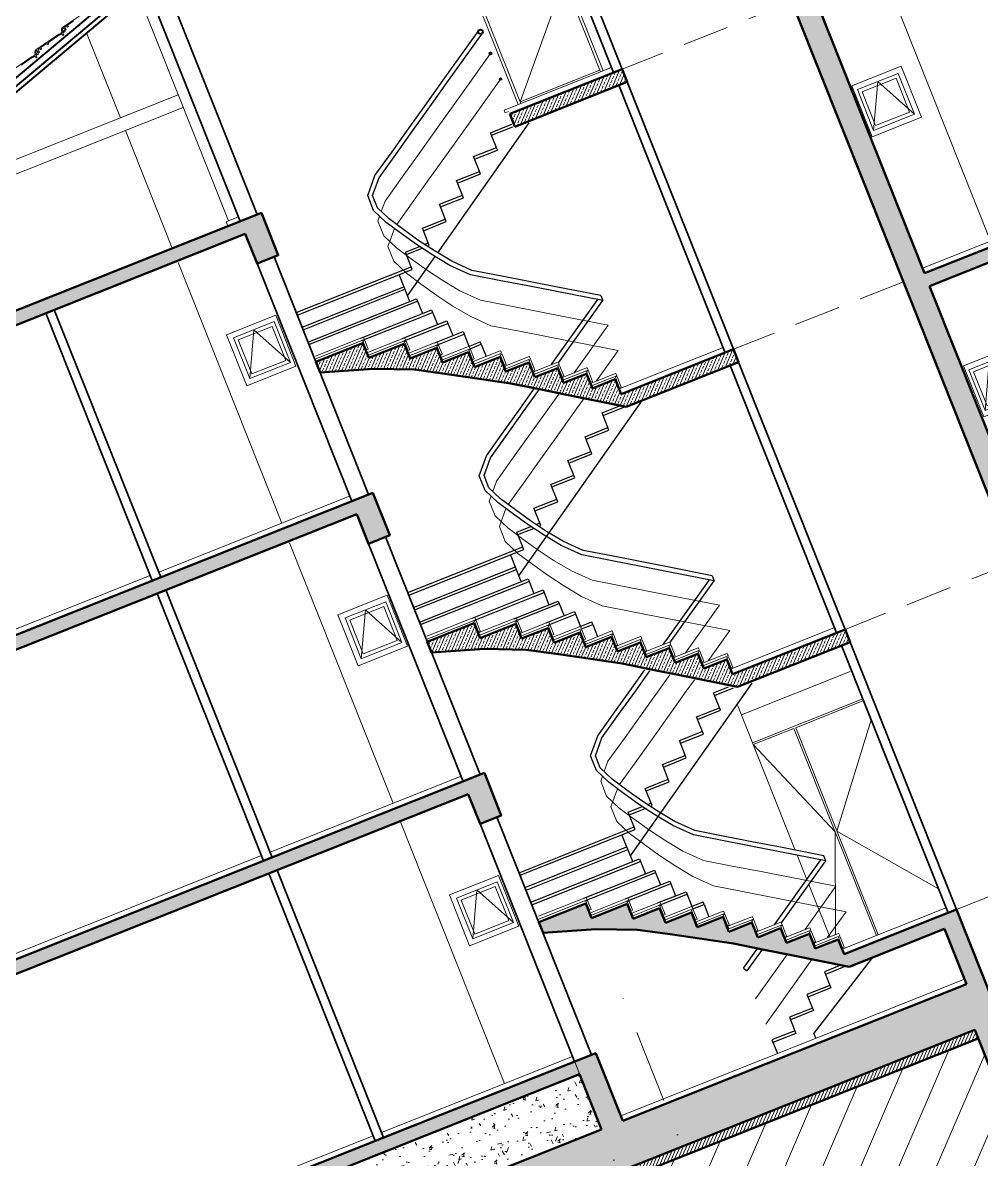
# Model space of a CAD drawing. Header units: millimetres. Extents: x 1811019 to 3717122, y -501178 to -243171.
# Drawn here: x 1822724.5 to 1822986.8, y -243808.8 to -243497.8 of the extents above; entities that cross this region are included whole.
import ezdxf

# ---------------------------------------------------------------- set-up
doc = ezdxf.new("R2010")
doc.units = ezdxf.units.MM
for name, pattern in [('aks line', [0.4001, 0.2, -0.1, 0.0001, -0.1]), ('izdüşüm ön', [9.525, 6.35, -3.175]), ('su yalıtım', [30, 12, -18])]:
    doc.linetypes.add(name, pattern=pattern)
for name, color, linetype, lineweight in [('a_aks_line', 251, 'aks line', 13), ('a_ba', 6, 'Continuous', 50), ('a_doğrama', 251, 'Continuous', 20), ('a_duvar', 255, 'Continuous', 35), ('a_görünüş', 32, 'Continuous', 25), ('a_görünüş_ince', 8, 'Continuous', 20), ('a_görünüş_kalın', 20, 'Continuous', 40), ('a_hatch_ba', 252, 'Continuous', 13), ('a_hatch_misc', 251, 'Continuous', 15), ('a_izdüşüm_ön', 6, 'izdüşüm ön', 9), ('a_kaplama', 40, 'Continuous', 15), ('a_not_malzeme_text', 252, 'Continuous', 5), ('a_not_misc', 144, 'Continuous', 5), ('a_yalıtım_su', 7, 'su yalıtım', 13)]:
    doc.layers.add(name, color=color, linetype=linetype, lineweight=lineweight)
pattern_1 = [(45, (-491373.7089, 61297.3185), (-1.122532015, 1.122532015), []), (45, (-491372.5864, 61297.3185), (-1.122532015, 1.122532015), [0.79375, -0.396875])]

# ---------------------------------------------------------------- blocks, each defined once
blk = doc.blocks.new('kesit_2_c_blok')
at = {"layer": 'a_ba'}
for p, q in [((-1390, 0), (-2080, 0)), ((-965, 0), (-1097.5, 0)), ((0, 0), (-740, 0)), ((-1415, -15), (-2055, -15)), ((-965, -15), (-1097.5, -15)), ((-25, -15), (-740, -15))]:
    blk.add_line(p, q, dxfattribs=at)
for points in [[(-765, -15), (-765, 315)], [(-740, 0), (-740, 315)], [(-1390, 0), (-1390, -50), (-1415, -50), (-1415, -15)], [(-965, -15), (-965, 0)]]:
    blk.add_lwpolyline(points, dxfattribs=at)
at = {"layer": 'a_doğrama'}
for points in [[(-1475, 160), (-1417, 160), (-1417, 220), (-1475, 220)], [(-1469, 166), (-1421, 166), (-1421, 214), (-1469, 214)], [(-738, 160), (-680, 160), (-680, 220), (-738, 220)], [(-734, 166), (-686, 166), (-686, 214), (-734, 214)], [(-1465, 170), (-1425, 170), (-1425, 210), (-1465, 210)], [(-730, 170), (-690, 170), (-690, 210), (-730, 210)]]:
    blk.add_lwpolyline(points, close=True, dxfattribs=at)
at = {"layer": 'a_duvar'}
for points in [[(-1650, 0), (-1650, 315)], [(-1640, 0), (-1640, 315)], [(-975, 0), (-975, 315)], [(-965, 0), (-965, 315)], [(-1415, 0), (-1415, 280)], [(-1395, 0), (-1395, 280)]]:
    blk.add_lwpolyline(points, dxfattribs=at)
at = {"layer": 'a_görünüş_ince'}
for points in [[(-1495, 6), (-1495, 313)], [(-660, 6), (-660, 313)]]:
    blk.add_lwpolyline(points, dxfattribs=at)
at = {"layer": 'a_not_misc'}
for points in [[(-1421, 166), (-1445, 214), (-1469, 166)], [(-686, 166), (-710, 214), (-734, 166)]]:
    blk.add_lwpolyline(points, dxfattribs=at)
blk = doc.blocks.new('kesti_vaziyet')
at = {"layer": 'a_hatch_ba'}
h = blk.add_hatch(dxfattribs=at)
h.set_pattern_fill('ANSI33', color=256, scale=0.25)
h.set_pattern_definition(pattern_1)
h.paths.add_polyline_path([(1978, 27.98), (1793, 27.98), (1793, 106.73), (1971.75, 106.73), (1971.75, 97.98), (1978, 97.98), (1978, 110.48), (1793, 110.48), (1793, 189.23), (1971.75, 189.23), (1971.75, 180.48), (1978, 180.48), (1978, 192.98), (1793, 192.98), (1793, 271.73), (1971.75, 271.73), (1971.75, 262.98), (1978, 262.98), (1978, 267.48), (2028, 267.48), (2028, 275.48), (1978, 275.48), (1793, 275.48), (1793, 360.48), (1800.5, 360.48), (1800.5, 364.23), (1734.25, 364.23), (1734.25, 360.48), (1786.75, 360.48), (1786.75, 305.48), (1734.25, 305.48), (1734.25, 301.73), (1786.75, 301.73), (1786.75, 271.73), (1786.75, 189.23), (1786.75, 106.73), (1786.75, 27.98), (1786.75, -9.52), (1736.75, -9.52), (1736.75, 27.98), (1731.75, 27.98), (1703.62, 27.98), (1703.62, 32.32), (1696.87, 32.32), (1696.87, 36.66), (1690.12, 36.66), (1690.12, 41), (1683.37, 41), (1683.37, 45.35), (1676.62, 45.35), (1676.62, 49.69), (1669.04, 49.69), (1669.04, 54.03), (1661.4, 54.03), (1661.4, 58.37), (1653.57, 58.37), (1653.57, 62.71), (1643.08, 62.71), (1643.08, 67.06), (1629.25, 67.06), (1629.25, 63.9), (1643.08, 59.49), (1653.57, 55.08), (1661.4, 50.68), (1669.04, 46.27), (1676.62, 41.86), (1683.37, 37.45), (1690.12, 33.04), (1703.62, 24.23), (1731.75, 24.23), (1731.75, 7.98), (1630.5, 7.98), (1630.5, 27.98), (1458, 27.98), (1458, -4.52), (1729.25, -4.52), (1729.25, -17.02), (1795.5, -17.02), (1795.5, -4.52), (1978, -4.52)])
h.paths.add_polyline_path([(1793, 7.98), (1793, 24.23), (1971.75, 24.23), (1971.75, 7.98)], flags=16)
h.paths.add_polyline_path([(1624.25, 7.98), (1464.25, 7.98), (1464.25, 24.23), (1624.25, 24.23)], flags=16)
h = blk.add_hatch(dxfattribs=at)
h.set_pattern_fill('ANSI33', color=256, scale=0.25)
h.set_pattern_definition(pattern_1)
h.paths.add_polyline_path([(1630.5, 275.48), (1458, 275.48), (1408, 275.48), (1408, 267.48), (1458, 267.48), (1458, 262.98), (1464.25, 262.98), (1464.25, 271.73), (1624.25, 271.73), (1624.25, 262.98), (1630.5, 262.98)])
h = blk.add_hatch(dxfattribs=at)
h.set_pattern_fill('ANSI33', color=256, scale=0.25)
h.set_pattern_definition(pattern_1)
h.paths.add_polyline_path([(1736.75, 275.48), (1703.62, 275.48), (1703.62, 271.73), (1736.75, 271.73)])
h = blk.add_hatch(dxfattribs=at)
h.set_pattern_fill('ANSI33', color=256, scale=0.25)
h.set_pattern_definition(pattern_1)
h.paths.add_polyline_path([(1736.75, 192.98), (1703.62, 192.98), (1703.62, 197.32), (1696.87, 197.32), (1696.87, 201.66), (1690.12, 201.66), (1690.12, 206), (1683.37, 206), (1683.37, 210.35), (1676.62, 210.35), (1676.62, 214.69), (1669.04, 214.69), (1669.04, 219.03), (1661.4, 219.03), (1661.4, 223.37), (1653.57, 223.37), (1653.57, 227.71), (1643.08, 227.71), (1643.08, 232.06), (1629.25, 232.06), (1629.25, 228.9), (1643.08, 224.49), (1653.57, 220.08), (1661.4, 215.68), (1669.04, 211.27), (1676.62, 206.86), (1683.37, 202.45), (1690.12, 198.04), (1703.62, 189.23), (1736.75, 189.23)])
h = blk.add_hatch(dxfattribs=at)
h.set_pattern_fill('ANSI33', color=256, scale=0.25)
h.set_pattern_definition(pattern_1)
h.paths.add_polyline_path([(1630.5, 192.98), (1458, 192.98), (1458, 180.48), (1464.25, 180.48), (1464.25, 189.23), (1624.25, 189.23), (1624.25, 180.48), (1630.5, 180.48)])
h = blk.add_hatch(dxfattribs=at)
h.set_pattern_fill('ANSI33', color=256, scale=0.25)
h.set_pattern_definition(pattern_1)
h.paths.add_polyline_path([(1736.75, 110.48), (1703.62, 110.48), (1703.62, 114.82), (1696.87, 114.82), (1696.87, 119.16), (1690.12, 119.16), (1690.12, 123.5), (1683.37, 123.5), (1683.37, 127.85), (1676.62, 127.85), (1676.62, 132.19), (1669.04, 132.19), (1669.04, 136.53), (1661.4, 136.53), (1661.4, 140.87), (1653.57, 140.87), (1653.57, 145.21), (1643.08, 145.21), (1643.08, 149.56), (1629.25, 149.56), (1629.25, 146.4), (1643.08, 141.99), (1653.57, 137.58), (1661.4, 133.18), (1669.04, 128.77), (1676.62, 124.36), (1683.37, 119.95), (1690.12, 115.54), (1703.62, 106.73), (1736.75, 106.73)])
h = blk.add_hatch(dxfattribs=at)
h.set_pattern_fill('ANSI33', color=256, scale=0.25)
h.set_pattern_definition(pattern_1)
h.paths.add_polyline_path([(1630.5, 110.48), (1458, 110.48), (1458, 97.98), (1464.25, 97.98), (1464.25, 106.73), (1624.25, 106.73), (1624.25, 97.98), (1630.5, 97.98)])
h = blk.add_hatch(dxfattribs=at)
h.set_pattern_fill('ANSI31', color=256, scale=0.25)
h.set_pattern_definition([(45, (-491373.7089, 61297.3185), (-0.5612660076, 0.5612660076), [])])
h.paths.add_polyline_path([(1729.25, -4.52), (1455.5, -4.52), (1455.5, -7.02), (1729.25, -7.02)])
at = {"layer": 'a_hatch_misc'}
h = blk.add_hatch(dxfattribs=at)
h.set_pattern_fill('AR-CONC', color=256, scale=0.05)
h.set_pattern_definition([(50, (-491373.709, 61297.3185), (9.10923345, -0.79695428), [0.9525, -10.4775]), (355, (-491373.709, 61297.318), (-1.76217107, 9.55284226), [0.762, -8.3820292]), (100.4514447, (-491372.95, 61297.252), (7.34706235, 8.7558876), [0.80950044, -8.90451223]), (46.1842, (-491373.709, 61299.858), (13.55395204, -2.1021164), [1.42875, -15.71625]), (96.6355576, (-491372.58, 61299.683), (11.8702067, 12.37130623), [1.21425116, -13.3567804]), (351.1841512, (-491373.709, 61299.858), (11.8702067, 12.37130623), [1.14299835, -12.5729866]), (21, (-491372.439, 61299.2235), (7.58071956, -5.11325991), [0.9525, -10.4775]), (326, (-491372.439, 61299.223), (3.09010142, 9.2093983), [0.762, -8.382]), (71.451445, (-491371.807, 61298.797), (10.67082096, 4.09613844), [0.80950044, -8.90449688]), (37.5, (-491373.709, 61297.3185), (0.154430163, 4.227751944), [0, -8.2804, 0, -8.509, 0, -8.41375]), (7.5, (-491373.709, 61297.3185), (3.340983126, 5.00902874), [0, -4.8514, 0, -8.0899, 0, -3.20675]), (327.5, (-491376.541, 61297.3185), (6.779529758, -0.2864372), [0, -3.175, 0, -9.906, 0, -13.1445]), (317.5, (-491377.811, 61297.3185), (7.40645907, 1.27132455), [0, -4.1275, 0, -6.5786, 0, -9.3345])])
h.paths.add_polyline_path([(1624.25, 7.98), (1624.25, 24.23), (1464.25, 24.23), (1464.25, 7.98)])
h = blk.add_hatch(dxfattribs=at)
h.set_pattern_fill('ANSI31', color=256, scale=3)
h.set_pattern_definition([(45, (-1846351.883, 237468.642), (-6.73519209, 6.73519209), [])])
h.paths.add_polyline_path([(0, 0), (0, -80), (2160.5, -80), (2160.5, 5.48), (1980.5, 5.48), (1980.5, -7.02), (1795.5, -7.02), (1795.5, -17.02), (1798, -17.02), (1798, -19.52), (1726.75, -19.52), (1726.75, -17.02), (1729.25, -17.02), (1729.25, -7.02), (1455.5, -7.02), (1455.5, 5.48), (1420.5, 5.48), (1420.5, 2.48), (1218.46, 2.48), (1218.46, -10.52), (1082.21, -10.52), (1082.21, -27.52), (1009.71, -27.52), (1009.71, -10.52), (745.96, -10.52), (745.96, 2.48), (710.96, 2.48), (710.96, 0), (511.08, 0), (511.08, -12.5), (309.83, -12.5), (309.83, -30), (241.08, -30), (241.08, -12.5), (111.08, -12.5), (111.08, 0)])
at = {"layer": 'a_aks_line', "ltscale": 100}
for p, q in [((1624.25, -111.25), (1624.25, 46.66)), ((1643, -111.25), (1643, 46.66))]:
    blk.add_line(p, q, dxfattribs=at)
at = {"layer": 'a_ba'}
for p, q in [((1643.08, 232.06), (1629.25, 232.06)), ((1643.08, 227.71), (1643.08, 232.06)), ((1653.57, 227.71), (1643.08, 227.71)), ((1653.57, 223.37), (1653.57, 227.71)), ((1661.4, 223.37), (1653.57, 223.37)), ((1661.4, 219.03), (1661.4, 223.37)), ((1669.04, 219.03), (1661.4, 219.03)), ((1669.04, 214.69), (1669.04, 219.03)), ((1676.62, 214.69), (1669.04, 214.69)), ((1676.62, 210.35), (1676.62, 214.69)), ((1683.37, 210.35), (1676.62, 210.35)), ((1683.37, 206), (1683.37, 210.35)), ((1690.12, 206), (1683.37, 206)), ((1690.12, 201.66), (1690.12, 206)), ((1696.87, 201.66), (1690.12, 201.66)), ((1696.87, 197.32), (1696.87, 201.66)), ((1703.62, 197.32), (1696.87, 197.32)), ((1703.62, 192.98), (1703.62, 197.32)), ((1643.08, 149.56), (1629.25, 149.56)), ((1643.08, 145.21), (1643.08, 149.56)), ((1653.57, 145.21), (1643.08, 145.21)), ((1653.57, 140.87), (1653.57, 145.21)), ((1661.4, 140.87), (1653.57, 140.87)), ((1661.4, 136.53), (1661.4, 140.87)), ((1669.04, 136.53), (1661.4, 136.53)), ((1669.04, 132.19), (1669.04, 136.53)), ((1676.62, 132.19), (1669.04, 132.19)), ((1676.62, 127.85), (1676.62, 132.19)), ((1683.37, 127.85), (1676.62, 127.85)), ((1683.37, 123.5), (1683.37, 127.85)), ((1690.12, 123.5), (1683.37, 123.5)), ((1690.12, 119.16), (1690.12, 123.5)), ((1696.87, 119.16), (1690.12, 119.16)), ((1696.87, 114.82), (1696.87, 119.16)), ((1703.62, 114.82), (1696.87, 114.82)), ((1703.62, 110.48), (1703.62, 114.82)), ((1643.08, 67.06), (1629.25, 67.06)), ((1643.08, 62.71), (1643.08, 67.06)), ((1653.57, 62.71), (1643.08, 62.71)), ((1653.57, 58.37), (1653.57, 62.71)), ((1661.4, 58.37), (1653.57, 58.37)), ((1661.4, 54.03), (1661.4, 58.37)), ((1669.04, 54.03), (1661.4, 54.03)), ((1669.04, 49.69), (1669.04, 54.03)), ((1676.62, 49.69), (1669.04, 49.69)), ((1676.62, 45.35), (1676.62, 49.69)), ((1683.37, 45.35), (1676.62, 45.35)), ((1683.37, 41), (1683.37, 45.35)), ((1690.12, 41), (1683.37, 41)), ((1690.12, 36.66), (1690.12, 41)), ((1696.87, 36.66), (1690.12, 36.66)), ((1696.87, 32.32), (1696.87, 36.66)), ((1703.62, 32.32), (1696.87, 32.32)), ((1703.62, 27.98), (1703.62, 32.32)), ((1458, 27.98), (1630.5, 27.98)), ((1630.5, 7.98), (1630.5, 27.98)), ((1731.75, 27.98), (1736.75, 27.98)), ((1736.75, 27.98), (1736.75, -9.52)), ((1464.25, 24.23), (1624.25, 24.23)), ((1624.25, 7.98), (1624.25, 24.23)), ((1731.75, 24.23), (1731.75, 7.98)), ((1464.25, 7.98), (1624.25, 7.98)), ((1630.5, 7.98), (1731.75, 7.98)), ((1455.5, -4.52), (1729.25, -4.52)), ((1729.25, -4.52), (1729.25, -17.02)), ((1455.5, -7.02), (1729.25, -7.02))]:
    blk.add_line(p, q, dxfattribs=at)
for points in [[(1458, 275.48), (1630.5, 275.48)], [(1630.5, 275.48), (1630.5, 262.98), (1624.25, 262.98), (1624.25, 271.73)], [(1703.62, 275.48), (1736.75, 275.48)], [(1703.62, 275.48), (1703.62, 271.73)], [(1736.75, 271.73), (1736.75, 275.48)], [(1464.25, 271.73), (1624.25, 271.73)], [(1703.62, 271.73), (1736.75, 271.73)], [(1629.25, 232.06), (1629.25, 228.9)], [(1703.62, 189.23), (1690.12, 198.04), (1683.37, 202.45), (1676.62, 206.86), (1669.04, 211.27), (1661.4, 215.68), (1653.57, 220.08), (1643.08, 224.49), (1629.25, 228.9)], [(1629.25, 149.56), (1629.25, 146.4)], [(1703.62, 106.73), (1690.12, 115.54), (1683.37, 119.95), (1676.62, 124.36), (1669.04, 128.77), (1661.4, 133.18), (1653.57, 137.58), (1643.08, 141.99), (1629.25, 146.4)], [(1629.25, 67.06), (1629.25, 63.9)], [(1703.62, 24.23), (1690.12, 33.04), (1683.37, 37.45), (1676.62, 41.86), (1669.04, 46.27), (1661.4, 50.68), (1653.57, 55.08), (1643.08, 59.49), (1629.25, 63.9)], [(1731.75, 27.98), (1703.62, 27.98)], [(1731.75, 24.23), (1703.62, 24.23)]]:
    blk.add_lwpolyline(points, dxfattribs=at)
at = {"layer": 'a_doğrama'}
for p, q in [((1706.75, 327.98), (1706.75, 276.98)), ((1707.5, 327.23), (1707.5, 276.98)), ((1731, 276.98), (1731, 327.23)), ((1731.75, 276.98), (1731.75, 327.98)), ((1707.5, 277.48), (1731, 277.48)), ((1713.75, 90.48), (1713.75, 29.48)), ((1714.25, 90.48), (1714.25, 29.48))]:
    blk.add_line(p, q, dxfattribs=at)
for points in [[(1734.25, 90.98), (1701.75, 90.98)], [(1713.75, 90.48), (1701.75, 90.48)], [(1734.25, 90.48), (1714.25, 90.48)]]:
    blk.add_lwpolyline(points, dxfattribs=at)
for points in [[(1609.25, 67.98), (1623.75, 67.98), (1623.75, 82.98), (1609.25, 82.98)], [(1610.75, 69.48), (1622.75, 69.48), (1622.75, 81.48), (1610.75, 81.48)], [(1611.75, 70.48), (1621.75, 70.48), (1621.75, 80.48), (1611.75, 80.48)]]:
    blk.add_lwpolyline(points, close=True, dxfattribs=at)
at = {"layer": 'a_duvar'}
for p, q in [((1565.5, 106.73), (1565.5, 27.98)), ((1568, 106.73), (1568, 27.98)), ((1734.25, 27.98), (1734.25, 106.73)), ((1736.75, 27.98), (1736.75, 106.73)), ((1624.25, 27.98), (1624.25, 97.98)), ((1629.25, 27.98), (1629.25, 97.98))]:
    blk.add_line(p, q, dxfattribs=at)
for points in [[(1624.25, 275.48), (1624.25, 351.73)], [(1629.25, 275.48), (1629.25, 351.73)]]:
    blk.add_lwpolyline(points, dxfattribs=at)
blk.add_lwpolyline([(1736.75, 275.48), (1736.75, 301.73), (1734.25, 301.73), (1734.25, 275.48)], close=True, dxfattribs=at)
at = {"layer": 'a_görünüş'}
for p, q in [((1696.87, 267.54), (1696.87, 272.64)), ((1696.87, 272.64), (1703.12, 272.64)), ((1696.87, 271.89), (1703.12, 271.89)), ((1690.12, 263.2), (1690.12, 268.29)), ((1690.12, 268.29), (1696.87, 268.29)), ((1690.12, 267.54), (1696.87, 267.54)), ((1683.37, 258.86), (1683.37, 263.95)), ((1683.37, 263.95), (1690.12, 263.95)), ((1683.37, 263.2), (1690.12, 263.2)), ((1676.62, 254.52), (1676.62, 259.61)), ((1676.62, 259.61), (1683.37, 259.61)), ((1676.62, 258.86), (1683.37, 258.86)), ((1669.87, 250.18), (1669.87, 255.27)), ((1669.87, 255.27), (1676.62, 255.27)), ((1669.87, 254.52), (1676.62, 254.52)), ((1663.12, 245.83), (1663.12, 250.93)), ((1663.12, 250.93), (1667.25, 250.93)), ((1663.12, 250.18), (1667.78, 250.18)), ((1668.79, 250.93), (1669.87, 250.93)), ((1669.32, 250.18), (1669.87, 250.18)), ((1659.25, 237.9), (1659.25, 245.83)), ((1661.26, 237.9), (1661.26, 233.56)), ((1696.87, 185.04), (1696.87, 190.14)), ((1696.87, 190.14), (1702.33, 190.14)), ((1696.87, 189.39), (1703.48, 189.39)), ((1690.12, 180.7), (1690.12, 185.79)), ((1690.12, 185.79), (1696.87, 185.79)), ((1690.12, 185.04), (1696.87, 185.04)), ((1683.37, 176.36), (1683.37, 181.45)), ((1683.37, 181.45), (1690.12, 181.45)), ((1683.37, 180.7), (1690.12, 180.7)), ((1676.62, 172.02), (1676.62, 177.11)), ((1676.62, 177.11), (1683.37, 177.11)), ((1676.62, 176.36), (1683.37, 176.36)), ((1669.87, 167.68), (1669.87, 172.77)), ((1669.87, 172.77), (1676.62, 172.77)), ((1669.87, 172.02), (1676.62, 172.02)), ((1663.12, 163.33), (1663.12, 168.43)), ((1663.12, 168.43), (1667.25, 168.43)), ((1668.79, 168.43), (1669.87, 168.43)), ((1663.12, 167.68), (1667.78, 167.68)), ((1669.32, 167.68), (1669.87, 167.68)), ((1659.25, 155.4), (1659.25, 163.33)), ((1661.26, 155.4), (1661.26, 151.06)), ((1696.87, 102.54), (1696.87, 107.64)), ((1696.87, 107.64), (1701.32, 107.64)), ((1696.87, 106.89), (1702.47, 106.89)), ((1690.12, 98.2), (1690.12, 103.29)), ((1690.12, 103.29), (1696.87, 103.29)), ((1690.12, 102.54), (1696.87, 102.54)), ((1683.37, 93.86), (1683.37, 98.95)), ((1683.37, 98.95), (1690.12, 98.95)), ((1683.37, 98.2), (1690.12, 98.2)), ((1676.62, 89.52), (1676.62, 94.61)), ((1676.62, 94.61), (1683.37, 94.61)), ((1676.62, 93.86), (1683.37, 93.86)), ((1669.87, 85.18), (1669.87, 90.27)), ((1669.87, 90.27), (1676.62, 90.27)), ((1669.87, 89.52), (1676.62, 89.52)), ((1663.12, 80.83), (1663.12, 85.93)), ((1663.12, 85.93), (1667.25, 85.93)), ((1663.12, 85.18), (1667.78, 85.18)), ((1668.79, 85.93), (1669.87, 85.93)), ((1669.32, 85.18), (1669.87, 85.18)), ((1659.25, 72.9), (1659.25, 80.83)), ((1661.26, 72.9), (1661.26, 68.56)), ((1696.87, 25.48), (1696.87, 20.73)), ((1701.71, 25.48), (1696.87, 25.48)), ((1702.86, 24.73), (1696.87, 24.73)), ((1690.12, 21.48), (1690.12, 16.73)), ((1696.87, 21.48), (1690.12, 21.48)), ((1696.87, 20.73), (1690.12, 20.73)), ((1683.37, 17.48), (1683.37, 12.73)), ((1690.12, 17.48), (1683.37, 17.48)), ((1690.12, 16.73), (1683.37, 16.73)), ((1676.62, 13.48), (1676.62, 9.48)), ((1683.37, 13.48), (1676.62, 13.48)), ((1683.37, 12.73), (1676.62, 12.73))]:
    blk.add_line(p, q, dxfattribs=at)
for points in [[(1708.43, 218.58), (1697.62, 225.54), (1690.87, 229.88), (1684.12, 234.22), (1677.37, 238.56), (1673.08, 243.03), (1669.77, 247.37), (1666.7, 251.71), (1663.94, 256.06), (1661.26, 260.4), (1659.25, 264.74), (1659.25, 269.08), (1663.12, 273.43), (1669.87, 277.77), (1676.62, 282.11), (1683.37, 286.45), (1690.12, 290.79), (1704.2, 299.85)], [(1708.43, 220.07), (1698.3, 226.59), (1691.55, 230.93), (1684.8, 235.27), (1678.17, 239.54), (1674.03, 243.85), (1670.78, 248.11), (1667.73, 252.41), (1665, 256.72), (1662.37, 260.99), (1660.5, 265.02), (1660.5, 268.61), (1663.94, 272.47), (1670.55, 276.72), (1677.3, 281.06), (1684.05, 285.4), (1690.8, 289.74), (1704.87, 298.8)], [(1671.28, 247.45), (1707.69, 271.23)], [(1629.25, 246.58), (1663.12, 246.58)], [(1629.25, 245.83), (1663.12, 245.83)], [(1659.25, 239.59), (1670.23, 246.76)], [(1629.25, 242.24), (1659.25, 242.24)], [(1629.25, 241.49), (1659.25, 241.49)], [(1629.25, 237.9), (1661.26, 237.9)], [(1629.25, 237.15), (1661.26, 237.15)], [(1643.08, 233.56), (1661.26, 233.56)], [(1661.26, 233.56), (1663.94, 233.56)], [(1663.94, 233.56), (1663.94, 229.21)], [(1643.08, 232.81), (1661.26, 232.81)], [(1661.26, 232.81), (1663.94, 232.81)], [(1653.57, 229.21), (1666.7, 229.21)], [(1653.57, 228.46), (1666.7, 228.46)], [(1666.7, 229.21), (1666.7, 224.87)], [(1661.4, 224.87), (1669.77, 224.87)], [(1661.4, 224.12), (1669.77, 224.12)], [(1669.77, 224.87), (1669.77, 220.53)], [(1669.67, 220.53), (1673.08, 220.53)], [(1669.79, 219.78), (1673.08, 219.78)], [(1673.08, 219.78), (1673.08, 220.53)], [(1673.08, 219.78), (1673.08, 216.19)], [(1688.89, 207.5), (1690.12, 208.29), (1707.28, 219.33)], [(1690.87, 207.29), (1708.43, 218.58)], [(1708.43, 220.07), (1708.43, 218.58)], [(1708.43, 136.08), (1697.62, 143.04), (1690.87, 147.38), (1684.12, 151.72), (1677.37, 156.06), (1673.08, 160.53), (1669.77, 164.87), (1666.7, 169.21), (1663.94, 173.56), (1661.26, 177.9), (1659.25, 182.24), (1659.25, 186.58), (1663.12, 190.93), (1669.87, 195.27), (1676.62, 199.61), (1682.22, 203.21)], [(1708.43, 137.57), (1698.3, 144.09), (1691.55, 148.43), (1684.8, 152.77), (1678.17, 157.04), (1674.03, 161.35), (1670.78, 165.61), (1667.73, 169.91), (1665, 174.22), (1662.37, 178.49), (1660.5, 182.52), (1660.5, 186.11), (1663.94, 189.97), (1670.55, 194.22), (1677.3, 198.56), (1683.36, 202.46)], [(1659.25, 157.09), (1708.46, 189.23)], [(1629.25, 164.08), (1663.12, 164.08)], [(1629.25, 163.33), (1663.12, 163.33)], [(1629.25, 159.74), (1659.25, 159.74)], [(1629.25, 158.99), (1659.25, 158.99)], [(1629.25, 155.4), (1661.26, 155.4)], [(1629.25, 154.65), (1661.26, 154.65)], [(1643.08, 151.06), (1661.26, 151.06)], [(1643.08, 150.31), (1661.26, 150.31)], [(1661.26, 151.06), (1663.94, 151.06)], [(1661.26, 150.31), (1663.94, 150.31)], [(1663.94, 151.06), (1663.94, 146.71)], [(1653.57, 146.71), (1666.7, 146.71)], [(1666.7, 146.71), (1666.7, 142.37)], [(1653.57, 145.96), (1666.7, 145.96)], [(1661.4, 142.37), (1669.77, 142.37)], [(1661.4, 141.62), (1669.77, 141.62)], [(1669.77, 142.37), (1669.77, 138.03)], [(1669.67, 138.03), (1673.08, 138.03)], [(1669.79, 137.28), (1673.08, 137.28)], [(1673.08, 137.28), (1673.08, 138.03)], [(1673.08, 137.28), (1673.08, 133.69)], [(1708.43, 137.57), (1708.43, 136.08)], [(1688.89, 125), (1690.12, 125.79), (1707.28, 136.83)], [(1690.87, 124.79), (1708.43, 136.08)], [(1690.87, 42.29), (1708.43, 53.58), (1697.62, 60.54), (1690.87, 64.88), (1684.12, 69.22), (1677.37, 73.56), (1673.08, 78.03), (1669.77, 82.37), (1666.7, 86.71), (1663.94, 91.06), (1661.26, 95.4), (1659.25, 99.74), (1659.25, 104.08), (1663.12, 108.43), (1669.87, 112.77), (1676.62, 117.11), (1681.75, 120.41)], [(1708.43, 55.07), (1698.3, 61.59), (1691.55, 65.93), (1684.8, 70.27), (1678.17, 74.54), (1674.03, 78.85), (1670.78, 83.11), (1667.73, 87.41), (1665, 91.72), (1662.37, 95.99), (1660.5, 100.02), (1660.5, 103.61), (1663.94, 107.47), (1670.55, 111.72), (1677.3, 116.06), (1682.9, 119.66)], [(1659.25, 74.59), (1707.69, 106.23)], [(1629.25, 81.58), (1663.12, 81.58)], [(1629.25, 80.83), (1663.12, 80.83)], [(1629.25, 77.24), (1659.25, 77.24)], [(1629.25, 76.49), (1659.25, 76.49)], [(1629.25, 72.9), (1661.26, 72.9)], [(1629.25, 72.15), (1661.26, 72.15)], [(1643.08, 68.56), (1661.26, 68.56)], [(1661.26, 68.56), (1663.94, 68.56)], [(1663.94, 68.56), (1663.94, 64.21)], [(1643.08, 67.81), (1661.26, 67.81)], [(1661.26, 67.81), (1663.94, 67.81)], [(1653.57, 64.21), (1666.7, 64.21)], [(1653.57, 63.46), (1666.7, 63.46)], [(1666.7, 64.21), (1666.7, 59.87)], [(1661.4, 59.87), (1669.77, 59.87)], [(1661.4, 59.12), (1669.77, 59.12)], [(1669.77, 59.87), (1669.77, 55.53)], [(1669.67, 55.53), (1673.08, 55.53)], [(1669.79, 54.78), (1673.08, 54.78)], [(1673.08, 54.78), (1673.08, 55.53)], [(1673.08, 54.78), (1673.08, 51.19)], [(1688.89, 42.5), (1690.12, 43.29), (1707.28, 54.33)], [(1708.43, 53.58), (1708.43, 55.07)], [(1676.62, 34.61), (1682.22, 38.21)], [(1677.3, 33.56), (1683.36, 37.46)], [(1676.62, 34.61), (1677.3, 33.56)], [(1710.37, 24.23), (1687.95, 10.94)], [(1685.48, 9.48), (1685.45, 9.46)], [(1687.95, 9.48), (1687.95, 10.94)]]:
    blk.add_lwpolyline(points, dxfattribs=at)
at = {"layer": 'a_görünüş_ince', "lineweight": 20}
for p, q in [((1624.25, 276.73), (1620.62, 276.73)), ((1620.62, 276.73), (1620.62, 275.48)), ((1620.62, 275.48), (1624.25, 275.48))]:
    blk.add_line(p, q, dxfattribs=at)
at = {"layer": 'a_görünüş_ince'}
for p, q in [((1604.25, 106.73), (1604.25, 29.48)), ((1701.75, 102.35), (1701.75, 59.37)), ((1701.75, 57.88), (1701.75, 50.77)), ((1701.75, 49.29), (1701.75, 33.82))]:
    blk.add_line(p, q, dxfattribs=at)
at = {"layer": 'a_görünüş_ince', "flags": 128}
blk.add_lwpolyline([(1600.23, 342.34), (1600.17, 342.78), (1602.15, 343.23)], dxfattribs=at)
for points in [[(1606.11, 344.41), (1598.69, 342.69, 0.414214), (1598.13, 341.79), (1598.18, 341.54), (1598.43, 341.6), (1598.4, 341.72, -0.414214), (1598.87, 342.47), (1598.91, 342.48), (1599.16, 341.77), (1599.4, 341.83), (1599.31, 342.57), (1599.84, 342.7), (1599.98, 342.28), (1600.23, 342.34), (1599.98, 342.28)], [(1591.17, 339.34), (1591.12, 339.78), (1593.1, 340.24), (1593.22, 339.91), (1593.46, 339.97), (1593.43, 340.31), (1596.99, 341.14), (1597.14, 341.05), (1597.8, 341.2), (1598.01, 340.61), (1598.26, 340.66), (1598.19, 341.29), (1598.97, 341.47), (1598.88, 341.84), (1598.52, 341.75), (1598.55, 341.63), (1598.06, 341.52), (1598.03, 341.64), (1597.79, 341.58), (1597.82, 341.46), (1597.09, 341.29), (1597.06, 341.41), (1589.63, 339.69, 0.414214), (1589.07, 338.79), (1589.13, 338.54), (1589.37, 338.6), (1589.34, 338.72, -0.414214), (1589.81, 339.47), (1589.85, 339.48), (1590.1, 338.77), (1590.34, 338.83), (1590.25, 339.58), (1590.78, 339.7), (1590.93, 339.28), (1591.17, 339.34), (1590.93, 339.28)], [(1584.37, 337.31), (1587.94, 338.14), (1588.09, 338.05), (1588.74, 338.2), (1588.96, 337.61), (1589.2, 337.66), (1589.14, 338.29), (1589.91, 338.47), (1589.83, 338.84), (1589.46, 338.75), (1589.49, 338.63), (1589, 338.52), (1588.98, 338.64), (1588.73, 338.58), (1588.76, 338.46), (1588.03, 338.29), (1588, 338.41), (1580.57, 336.69, 0.414214)]]:
    blk.add_lwpolyline(points, format="xyb", dxfattribs=at)
at = {"layer": 'a_görünüş_ince', "lineweight": 20}
for points in [[(1621.25, 341.61), (1621.25, 276.73)], [(1528.49, 313.92), (1621.25, 313.92)], [(1528.49, 310.17), (1621.25, 310.17)]]:
    blk.add_lwpolyline(points, dxfattribs=at)
at = {"layer": 'a_görünüş_ince'}
for points in [[(1604.25, 313.92), (1604.25, 338.92)], [(1604.25, 275.48), (1604.25, 310.17)], [(1661.12, 263.68), (1663.12, 265.93), (1669.87, 270.27), (1676.62, 274.61), (1683.37, 278.95), (1690.12, 283.29), (1704.87, 292.78)], [(1663.71, 258.81), (1669.87, 262.77), (1676.62, 267.11), (1683.37, 271.45), (1690.12, 275.79), (1704.87, 285.28)], [(1693.8, 203.16), (1707.28, 211.83), (1697.62, 218.04), (1690.87, 222.38), (1684.12, 226.72), (1677.37, 231.06), (1673.08, 235.53), (1669.77, 239.87), (1666.7, 244.21), (1663.94, 248.56), (1661.26, 252.9), (1659.25, 257.24), (1659.25, 261.58), (1660.21, 262.66)], [(1698.71, 198.82), (1707.28, 204.33), (1697.62, 210.54), (1690.87, 214.88), (1684.12, 219.22), (1677.37, 223.56), (1673.08, 228.03), (1669.77, 232.37), (1666.7, 236.71), (1663.94, 241.06), (1661.26, 245.4), (1659.25, 249.74), (1659.25, 254.08), (1662.74, 258)], [(1661.12, 181.18), (1663.12, 183.43), (1669.87, 187.77), (1676.62, 192.11), (1683.37, 196.45), (1688, 199.43)], [(1663.71, 176.31), (1669.87, 180.27), (1676.62, 184.61), (1683.37, 188.95), (1690.12, 193.29), (1693.79, 195.65)], [(1693.8, 120.66), (1707.28, 129.33), (1697.62, 135.54), (1690.87, 139.88), (1684.12, 144.22), (1677.37, 148.56), (1673.08, 153.03), (1669.77, 157.37), (1666.7, 161.71), (1663.94, 166.06), (1661.26, 170.4), (1659.25, 174.74), (1659.25, 179.08), (1660.21, 180.16)], [(1698.71, 116.32), (1707.28, 121.83), (1697.62, 128.04), (1690.87, 132.38), (1684.12, 136.72), (1677.37, 141.06), (1673.08, 145.53), (1669.77, 149.87), (1666.7, 154.21), (1663.94, 158.56), (1661.26, 162.9), (1659.25, 167.24), (1659.25, 171.58), (1662.74, 175.5)], [(1661.12, 98.68), (1663.12, 100.93), (1669.87, 105.27), (1676.62, 109.61), (1683.37, 113.95), (1687.54, 116.63)], [(1663.71, 93.81), (1669.87, 97.77), (1676.62, 102.11), (1683.37, 106.45), (1690.12, 110.79), (1693.33, 112.85)], [(1696.11, 38.16), (1708.43, 46.08), (1697.62, 53.04), (1690.87, 57.38), (1684.12, 61.72), (1677.37, 66.06), (1673.08, 70.53), (1669.77, 74.87), (1666.7, 79.21), (1663.94, 83.56), (1661.26, 87.9), (1659.25, 92.24), (1659.25, 96.58), (1660.21, 97.66)], [(1701.75, 99.23), (1733.75, 99.23)], [(1701.02, 33.82), (1708.43, 38.58), (1697.62, 45.54), (1690.87, 49.88), (1684.12, 54.22), (1677.37, 58.56), (1673.08, 63.03), (1669.77, 67.37), (1666.7, 71.71), (1663.94, 76.06), (1661.26, 80.4), (1659.25, 84.74), (1659.25, 89.08), (1662.74, 93)], [(1676.62, 25.62), (1689.15, 33.68)], [(1676.62, 18.12), (1694.93, 29.9)]]:
    blk.add_lwpolyline(points, dxfattribs=at)
at = {"layer": 'a_görünüş_kalın'}
for points in [[(1408, 277.32), (1623.75, 348.52)], [(1408, 275.48), (1623.75, 346.68)], [(1528.49, 313.92), (1621.25, 344.53)]]:
    blk.add_lwpolyline(points, dxfattribs=at)
for centre, radius in [((1704.53, 299.32), 0.625), ((1704.87, 292.78), 0.25), ((1704.87, 285.28), 0.25)]:
    blk.add_circle(centre, radius, dxfattribs=at)
at = {"layer": 'a_izdüşüm_ön', "ltscale": 2}
for points in [[(1786.75, 275.48), (1736.75, 275.48)], [(1786.75, 192.98), (1736.75, 192.98)], [(1786.75, 110.48), (1736.75, 110.48)], [(1786.75, 27.98), (1736.75, 27.98)]]:
    blk.add_lwpolyline(points, dxfattribs=at)
at = {"layer": 'a_kaplama'}
for p, q in [((1643.71, 233.56), (1629.75, 233.56)), ((1643.83, 232.81), (1629.25, 232.81)), ((1654.19, 229.21), (1643.33, 229.21)), ((1654.32, 228.46), (1643.33, 228.46)), ((1662.02, 224.87), (1653.82, 224.87)), ((1662.15, 224.12), (1653.82, 224.12)), ((1669.67, 220.53), (1661.65, 220.53)), ((1669.79, 219.78), (1661.65, 219.78)), ((1677.25, 216.19), (1669.29, 216.19)), ((1677.37, 215.44), (1669.29, 215.44)), ((1684, 211.85), (1676.87, 211.85)), ((1684.12, 211.1), (1676.87, 211.1)), ((1690.75, 207.5), (1683.62, 207.5)), ((1690.87, 206.75), (1683.62, 206.75)), ((1697.5, 203.16), (1690.37, 203.16)), ((1697.62, 202.41), (1690.37, 202.41)), ((1704.25, 198.82), (1697.12, 198.82)), ((1704.37, 198.07), (1697.12, 198.07)), ((1643.83, 150.31), (1629.25, 150.31)), ((1643.71, 151.06), (1629.75, 151.06)), ((1654.19, 146.71), (1643.33, 146.71)), ((1654.32, 145.96), (1643.33, 145.96)), ((1662.02, 142.37), (1653.82, 142.37)), ((1662.15, 141.62), (1653.82, 141.62)), ((1669.67, 138.03), (1661.65, 138.03)), ((1669.79, 137.28), (1661.65, 137.28)), ((1677.25, 133.69), (1669.29, 133.69)), ((1677.37, 132.94), (1669.29, 132.94)), ((1684, 129.35), (1676.87, 129.35)), ((1684.12, 128.6), (1676.87, 128.6)), ((1690.75, 125), (1683.62, 125)), ((1690.87, 124.25), (1683.62, 124.25)), ((1697.5, 120.66), (1690.37, 120.66)), ((1697.62, 119.91), (1690.37, 119.91)), ((1704.25, 116.32), (1697.12, 116.32)), ((1704.37, 115.57), (1697.12, 115.57)), ((1643.71, 68.56), (1629.75, 68.56)), ((1643.83, 67.81), (1629.25, 67.81)), ((1654.19, 64.21), (1643.33, 64.21)), ((1654.32, 63.46), (1643.33, 63.46)), ((1662.02, 59.87), (1653.82, 59.87)), ((1662.15, 59.12), (1653.82, 59.12)), ((1669.67, 55.53), (1661.65, 55.53)), ((1669.79, 54.78), (1661.65, 54.78)), ((1677.25, 51.19), (1669.29, 51.19)), ((1677.37, 50.44), (1669.29, 50.44)), ((1684, 46.85), (1676.87, 46.85)), ((1684.12, 46.1), (1676.87, 46.1)), ((1690.75, 42.5), (1683.62, 42.5)), ((1690.87, 41.75), (1683.62, 41.75)), ((1697.5, 38.16), (1690.37, 38.16)), ((1697.62, 37.41), (1690.37, 37.41)), ((1704.25, 33.82), (1697.12, 33.82)), ((1704.37, 33.07), (1697.12, 33.07))]:
    blk.add_line(p, q, dxfattribs=at)
for points in [[(1734.25, 276.98), (1702.62, 276.98)], [(1702.62, 276.23), (1702.62, 276.98)], [(1703.62, 276.23), (1702.62, 276.23)], [(1643.71, 233.56), (1643.83, 233.43)], [(1643.83, 232.81), (1643.83, 233.43)], [(1643.33, 232.56), (1643.33, 229.99), (1643.83, 229.99), (1643.83, 232.56), (1643.33, 232.56)], [(1643.33, 229.21), (1643.33, 228.46)], [(1653.82, 228.21), (1653.82, 225.58), (1654.32, 225.58), (1654.32, 228.21), (1653.82, 228.21)], [(1654.19, 229.21), (1654.32, 229.09)], [(1654.32, 228.46), (1654.32, 229.09)], [(1653.82, 224.87), (1653.82, 224.12)], [(1662.02, 224.87), (1662.15, 224.75)], [(1662.15, 224.12), (1662.15, 224.75)], [(1661.65, 223.87), (1661.65, 221.18), (1662.15, 221.18), (1662.15, 223.87), (1661.65, 223.87)], [(1661.65, 220.53), (1661.65, 219.78)], [(1669.29, 219.53), (1669.29, 216.77), (1669.79, 216.77), (1669.79, 219.53), (1669.29, 219.53)], [(1669.67, 220.53), (1669.79, 220.41)], [(1669.79, 219.78), (1669.79, 220.41)], [(1669.29, 216.19), (1669.29, 215.44)], [(1676.87, 215.19), (1676.87, 212.1), (1677.37, 212.1), (1677.37, 215.19), (1676.87, 215.19)], [(1677.25, 216.19), (1677.37, 216.06)], [(1677.37, 215.44), (1677.37, 216.06)], [(1676.87, 211.85), (1676.87, 211.1)], [(1684, 211.85), (1684.12, 211.72)], [(1684.12, 211.1), (1684.12, 211.72)], [(1683.62, 210.85), (1683.62, 207.75), (1684.12, 207.75), (1684.12, 210.85), (1683.62, 210.85)], [(1683.62, 207.5), (1683.62, 206.75)], [(1690.37, 206.5), (1690.37, 203.41), (1690.87, 203.41), (1690.87, 206.5), (1690.37, 206.5)], [(1690.75, 207.5), (1690.87, 207.38)], [(1690.87, 206.75), (1690.87, 207.38)], [(1690.37, 203.16), (1690.37, 202.41)], [(1697.5, 203.16), (1697.62, 203.04)], [(1697.62, 202.41), (1697.62, 203.04)], [(1697.12, 202.16), (1697.12, 199.07), (1697.62, 199.07), (1697.62, 202.16), (1697.12, 202.16)], [(1697.12, 198.82), (1697.12, 198.07)], [(1703.87, 197.82), (1703.87, 194.73), (1704.37, 194.73), (1704.37, 197.82), (1703.87, 197.82)], [(1704.25, 198.82), (1704.37, 198.69)], [(1704.37, 198.07), (1704.37, 198.69)], [(1463, 194.48), (1565.5, 194.48)], [(1568, 194.48), (1624.25, 194.48)], [(1703.62, 194.48), (1734.25, 194.48)], [(1973, 194.48), (1793, 194.48)], [(1643.33, 150.06), (1643.33, 146.96), (1643.83, 146.96), (1643.83, 150.06), (1643.33, 150.06)], [(1643.71, 151.06), (1643.83, 150.93)], [(1643.83, 150.31), (1643.83, 150.93)], [(1643.33, 146.71), (1643.33, 145.96)], [(1654.19, 146.71), (1654.32, 146.59)], [(1654.32, 145.96), (1654.32, 146.59)], [(1653.82, 145.71), (1653.82, 142.62), (1654.32, 142.62), (1654.32, 145.71), (1653.82, 145.71)], [(1653.82, 142.37), (1653.82, 141.62)], [(1661.65, 141.37), (1661.65, 138.68), (1662.15, 138.68), (1662.15, 141.37), (1661.65, 141.37)], [(1662.02, 142.37), (1662.15, 142.25)], [(1662.15, 141.62), (1662.15, 142.25)], [(1661.65, 138.03), (1661.65, 137.28)], [(1669.29, 137.03), (1669.29, 134.27), (1669.79, 134.27), (1669.79, 137.03), (1669.29, 137.03)], [(1669.67, 138.03), (1669.79, 137.91)], [(1669.79, 137.28), (1669.79, 137.91)], [(1669.29, 133.69), (1669.29, 132.94)], [(1676.87, 132.69), (1676.87, 129.6), (1677.37, 129.6), (1677.37, 132.69), (1676.87, 132.69)], [(1677.25, 133.69), (1677.37, 133.56)], [(1677.37, 132.94), (1677.37, 133.56)], [(1676.87, 129.35), (1676.87, 128.6)], [(1683.62, 128.35), (1683.62, 125.25), (1684.12, 125.25), (1684.12, 128.35), (1683.62, 128.35)], [(1684, 129.35), (1684.12, 129.22)], [(1684.12, 128.6), (1684.12, 129.22)], [(1683.62, 125), (1683.62, 124.25)], [(1690.75, 125), (1690.87, 124.88)], [(1690.87, 124.25), (1690.87, 124.88)], [(1690.37, 124), (1690.37, 120.91), (1690.87, 120.91), (1690.87, 124), (1690.37, 124)], [(1690.37, 120.66), (1690.37, 119.91)], [(1697.12, 119.66), (1697.12, 116.57), (1697.62, 116.57), (1697.62, 119.66), (1697.12, 119.66)], [(1697.5, 120.66), (1697.62, 120.54)], [(1697.62, 119.91), (1697.62, 120.54)], [(1697.12, 116.32), (1697.12, 115.57)], [(1703.87, 115.32), (1703.87, 112.23), (1704.37, 112.23), (1704.37, 115.32), (1703.87, 115.32)], [(1704.25, 116.32), (1704.37, 116.19)], [(1704.37, 115.57), (1704.37, 116.19)], [(1565.5, 111.98), (1463, 111.98)], [(1624.25, 111.98), (1568, 111.98)], [(1703.62, 111.98), (1734.25, 111.98)], [(1643.71, 68.56), (1643.83, 68.43)], [(1643.83, 67.81), (1643.83, 68.43)], [(1643.33, 67.56), (1643.33, 64.99), (1643.83, 64.99), (1643.83, 67.56), (1643.33, 67.56)], [(1643.33, 64.21), (1643.33, 63.46)], [(1653.82, 63.21), (1653.82, 60.58), (1654.32, 60.58), (1654.32, 63.21), (1653.82, 63.21)], [(1654.19, 64.21), (1654.32, 64.09)], [(1654.32, 63.46), (1654.32, 64.09)], [(1653.82, 59.87), (1653.82, 59.12)], [(1662.02, 59.87), (1662.15, 59.75)], [(1662.15, 59.12), (1662.15, 59.75)], [(1661.65, 58.87), (1661.65, 56.18), (1662.15, 56.18), (1662.15, 58.87), (1661.65, 58.87)], [(1661.65, 55.53), (1661.65, 54.78)], [(1669.29, 54.53), (1669.29, 51.77), (1669.79, 51.77), (1669.79, 54.53), (1669.29, 54.53)], [(1669.67, 55.53), (1669.79, 55.41)], [(1669.79, 54.78), (1669.79, 55.41)], [(1669.29, 51.19), (1669.29, 50.44)], [(1676.87, 50.19), (1676.87, 47.1), (1677.37, 47.1), (1677.37, 50.19), (1676.87, 50.19)], [(1677.25, 51.19), (1677.37, 51.06)], [(1677.37, 50.44), (1677.37, 51.06)], [(1676.87, 46.85), (1676.87, 46.1)], [(1684, 46.85), (1684.12, 46.72)], [(1684.12, 46.1), (1684.12, 46.72)], [(1683.62, 45.85), (1683.62, 42.75), (1684.12, 42.75), (1684.12, 45.85), (1683.62, 45.85)], [(1683.62, 42.5), (1683.62, 41.75)], [(1690.37, 41.5), (1690.37, 38.41), (1690.87, 38.41), (1690.87, 41.5), (1690.37, 41.5)], [(1690.75, 42.5), (1690.87, 42.38)], [(1690.87, 41.75), (1690.87, 42.38)], [(1690.37, 38.16), (1690.37, 37.41)], [(1697.5, 38.16), (1697.62, 38.04)], [(1697.62, 37.41), (1697.62, 38.04)], [(1697.12, 37.16), (1697.12, 34.07), (1697.62, 34.07), (1697.62, 37.16), (1697.12, 37.16)], [(1697.12, 33.82), (1697.12, 33.07)], [(1703.87, 32.82), (1703.87, 29.73), (1704.37, 29.73), (1704.37, 32.82), (1703.87, 32.82)], [(1704.25, 33.82), (1704.37, 33.69)], [(1704.37, 33.07), (1704.37, 33.69)], [(1565.5, 29.48), (1463, 29.48)], [(1624.25, 29.48), (1568, 29.48)], [(1703.62, 29.48), (1734.25, 29.48)], [(1731.75, 9.48), (1630.5, 9.48)]]:
    blk.add_lwpolyline(points, dxfattribs=at)
at = {"layer": 'a_not_misc'}
blk.add_line((1731, 304.1), (1707.5, 277.48), dxfattribs=at)
for points in [[(1701.75, 90.48), (1713.75, 59.98)], [(1734.25, 84.88), (1714.25, 59.98)], [(1622.75, 69.48), (1616.75, 81.48), (1610.75, 69.48)], [(1703.48, 33.82), (1713.75, 59.98)], [(1734.25, 35.08), (1714.25, 59.98)]]:
    blk.add_lwpolyline(points, dxfattribs=at)
at = {"layer": 'a_yalıtım_su', "const_width": 0.25}
blk.add_lwpolyline([(1458, 5.48), (1458, -4.52), (1729.25, -4.52), (1729.25, -17.02), (1795.5, -17.02), (1795.5, -4.52), (1978, -4.52), (1978, 5.48)], dxfattribs=at)
at = {"layer": 'a_ba', "xscale": 0.25, "yscale": 0.25, "zscale": 0.25}
for p in [(1978, 192.98), (1978, 110.48)]:
    blk.add_blockref('kesit_2_c_blok', p, dxfattribs=at)

msp = doc.modelspace()

# ---------------------------------------------------------------- block references
at = {"layer": 'a_not_malzeme_text', "rotation": 21.69869791178304}
msp.add_blockref('kesti_vaziyet', (1821376.72, -244408.58), dxfattribs=at)

doc.saveas('drawing.dxf')
